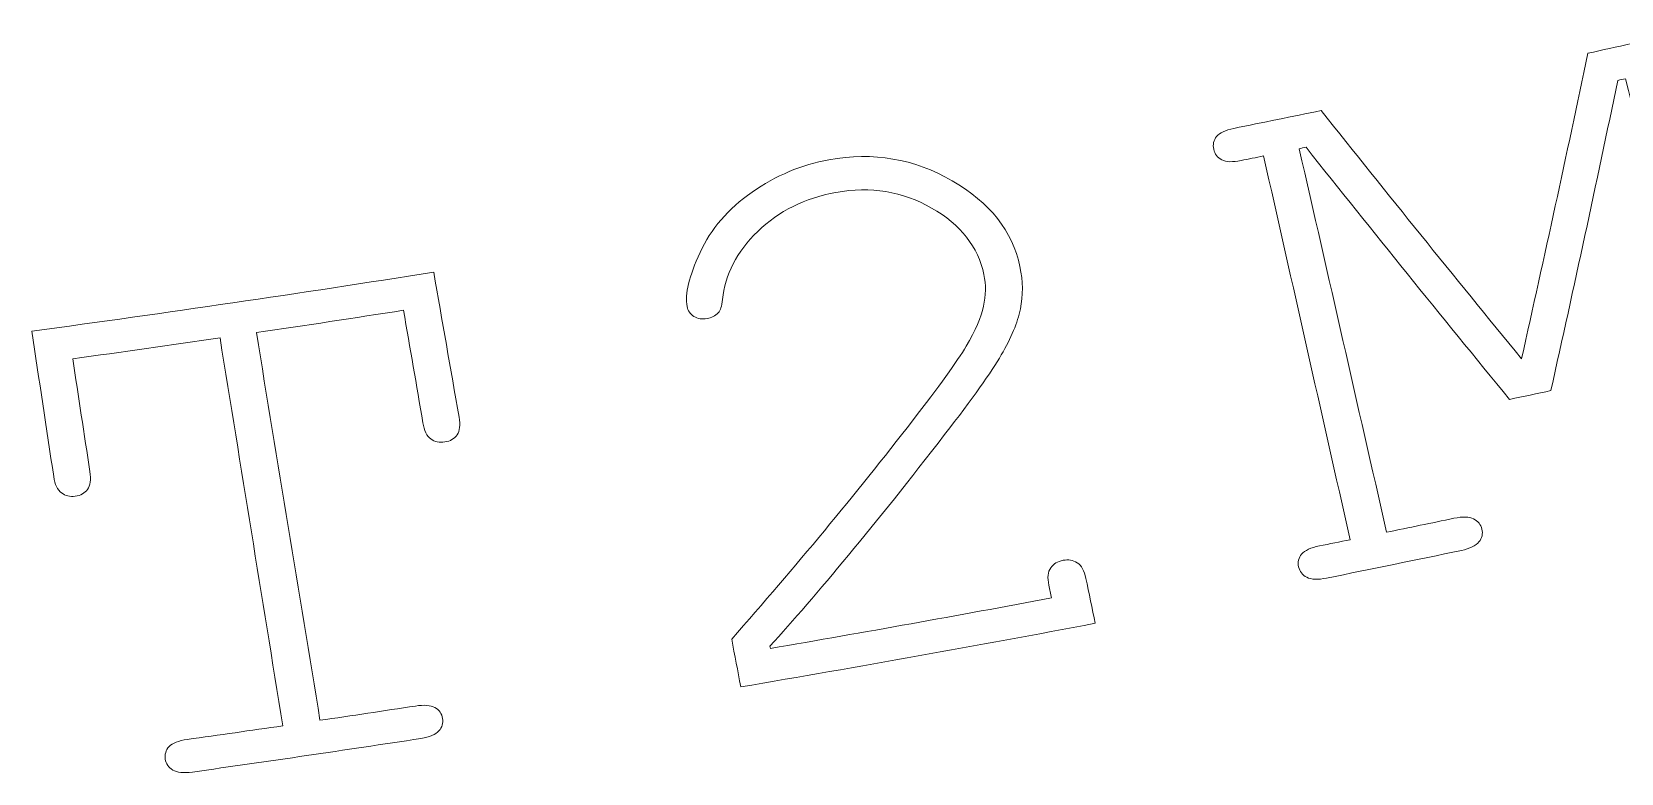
# Model space of a CAD drawing. Header units: millimetres. Extents: x 303.9 to 374.2, y -244.7 to -222.4.
# Drawn here: x 345.076 to 348.984, y -233.16 to -231.336 of the extents above; entities that cross this region are included whole.
import ezdxf

# ---------------------------------------------------------------- set-up
doc = ezdxf.new("R2010")
doc.units = ezdxf.units.MM
doc.header["$MEASUREMENT"] = 0
doc.layers.add('Bottom', color=7, linetype='Continuous', lineweight=0)

# ---------------------------------------------------------------- blocks, each defined once
blk = doc.blocks.new('Block_0')
at = {"layer": 'Bottom', "color": 18, "lineweight": 18, "true_color": 0x000000}
for points, knots in [([(348.8108, -232.2191), (348.777, -232.2264), (348.7431, -232.2336), (348.7092, -232.2409), (348.5406, -232.035), (348.3737, -231.8282), (348.2088, -231.6206), (348.2032, -231.6217), (348.1977, -231.6229), (348.1921, -231.6241), (348.2638, -231.9386), (348.3354, -232.2531), (348.4071, -232.5676), (348.4622, -232.5563), (348.5173, -232.5448), (348.5725, -232.5333), (348.5939, -232.5288), (348.61, -232.5294), (348.6208, -232.5344), (348.6319, -232.5401), (348.6386, -232.5485), (348.6414, -232.5603), (348.644, -232.5716), (348.6418, -232.582), (348.6341, -232.5914), (348.6265, -232.601), (348.612, -232.6078), (348.5908, -232.6124), (348.4804, -232.6354), (348.3699, -232.6581), (348.2594, -232.6804), (348.238, -232.6847), (348.222, -232.6841), (348.2108, -232.6784), (348.1998, -232.6728), (348.1932, -232.6643), (348.1906, -232.6529), (348.1881, -232.641), (348.1906, -232.6306), (348.1981, -232.6212), (348.2058, -232.6124), (348.2204, -232.6055), (348.2417, -232.6013), (348.2669, -232.5962), (348.2922, -232.591), (348.3174, -232.5859), (348.2464, -232.2713), (348.1755, -231.9566), (348.1044, -231.642), (348.086, -231.6457), (348.0675, -231.6494), (348.0491, -231.6532), (348.0283, -231.6573), (348.0125, -231.657), (348.0018, -231.6516), (347.9914, -231.6461), (347.9844, -231.6374), (347.9818, -231.6254), (347.9792, -231.6135), (347.9816, -231.6032), (347.9889, -231.5938), (347.9963, -231.5851), (348.0104, -231.5783), (348.0314, -231.5741), (348.1029, -231.5596), (348.1744, -231.5449), (348.2459, -231.5302), (348.4084, -231.7344), (348.5727, -231.938), (348.7387, -232.1407), (348.795, -231.8903), (348.8494, -231.6397), (348.9019, -231.3893), (348.9732, -231.3735), (349.0444, -231.3574), (349.1157, -231.3413), (349.1371, -231.3364), (349.1531, -231.3366), (349.164, -231.3415), (349.1747, -231.347), (349.1817, -231.3553), (349.1848, -231.3671), (349.1877, -231.3791), (349.186, -231.3896), (349.1785, -231.3989), (349.1712, -231.408), (349.1568, -231.415), (349.1355, -231.42), (349.1174, -231.424), (349.0995, -231.4282), (349.0815, -231.4322), (349.1599, -231.7453), (349.2384, -232.0583), (349.3168, -232.3714), (349.3416, -232.3658), (349.3664, -232.3602), (349.3913, -232.3545), (349.4134, -232.3495), (349.4297, -232.3496), (349.4407, -232.3544), (349.4517, -232.3598), (349.4589, -232.3682), (349.4618, -232.38), (349.4647, -232.3913), (349.4624, -232.4016), (349.4551, -232.4112), (349.4477, -232.4208), (349.4332, -232.4281), (349.4111, -232.4332), (349.3014, -232.4582), (349.1916, -232.4827), (349.0818, -232.5069), (349.0604, -232.5115), (349.0441, -232.5112), (349.0328, -232.5058), (349.021, -232.5005), (349.0141, -232.492), (349.0115, -232.4808), (349.0087, -232.4689), (349.0109, -232.4585), (349.0183, -232.449), (349.0257, -232.4401), (349.0405, -232.433), (349.0626, -232.4281), (349.1175, -232.416), (349.1725, -232.4038), (349.2275, -232.3915), (349.1497, -232.0783), (349.0719, -231.7651), (348.9941, -231.4519), (348.9879, -231.4533), (348.9816, -231.4547), (348.9754, -231.456), (348.9225, -231.7104), (348.8676, -231.9647), (348.8108, -232.2191)], [0, 0, 0, 0, 1, 1, 1, 2, 2, 2, 3, 3, 3, 4, 4, 4, 5, 5, 5, 6, 6, 6, 7, 7, 7, 8, 8, 8, 9, 9, 9, 10, 10, 10, 11, 11, 11, 12, 12, 12, 13, 13, 13, 14, 14, 14, 15, 15, 15, 16, 16, 16, 17, 17, 17, 18, 18, 18, 19, 19, 19, 20, 20, 20, 21, 21, 21, 22, 22, 22, 23, 23, 23, 24, 24, 24, 25, 25, 25, 26, 26, 26, 27, 27, 27, 28, 28, 28, 29, 29, 29, 30, 30, 30, 31, 31, 31, 32, 32, 32, 33, 33, 33, 34, 34, 34, 35, 35, 35, 36, 36, 36, 37, 37, 37, 38, 38, 38, 39, 39, 39, 40, 40, 40, 41, 41, 41, 42, 42, 42, 43, 43, 43, 44, 44, 44, 45, 45, 45, 45]), ([(346.8919, -232.8534), (347.1226, -232.8138), (347.353, -232.7724), (347.5831, -232.7293), (347.5809, -232.719), (347.5788, -232.7085), (347.5766, -232.6981), (347.5726, -232.6793), (347.5742, -232.6649), (347.581, -232.6551), (347.5878, -232.6453), (347.598, -232.6391), (347.6116, -232.6366), (347.6244, -232.6342), (347.6358, -232.6363), (347.6462, -232.6428), (347.6566, -232.6494), (347.6636, -232.6621), (347.6675, -232.681), (347.6753, -232.7179), (347.6829, -232.7547), (347.6907, -232.7916), (347.4006, -232.8465), (347.11, -232.8986), (346.819, -232.9481), (346.8116, -232.9089), (346.8042, -232.8697), (346.7968, -232.8305), (346.9524, -232.6539), (347.1005, -232.4751), (347.241, -232.2938), (347.3065, -232.2092), (347.3506, -232.1478), (347.3734, -232.1096), (347.3961, -232.0714), (347.4104, -232.0389), (347.4159, -232.0117), (347.4219, -231.985), (347.422, -231.959), (347.4168, -231.9336), (347.4027, -231.8655), (347.3598, -231.8111), (347.2884, -231.77), (347.2172, -231.729), (347.1386, -231.7162), (347.0529, -231.7316), (346.9765, -231.7455), (346.9124, -231.7771), (346.8608, -231.8275), (346.8092, -231.8777), (346.78, -231.9336), (346.774, -231.9954), (346.7725, -232.0112), (346.7692, -232.0221), (346.7638, -232.0275), (346.7565, -232.0352), (346.7473, -232.0401), (346.7361, -232.0421), (346.7241, -232.0441), (346.7134, -232.0424), (346.7039, -232.0365), (346.6946, -232.0307), (346.689, -232.0224), (346.687, -232.0123), (346.6813, -231.9817), (346.6918, -231.9378), (346.7189, -231.8795), (346.7451, -231.8214), (346.7882, -231.772), (346.8467, -231.731), (346.9055, -231.69), (346.9685, -231.6635), (347.0358, -231.6513), (347.145, -231.6316), (347.2457, -231.6488), (347.3386, -231.7027), (347.4316, -231.7569), (347.4874, -231.827), (347.5055, -231.914), (347.513, -231.9505), (347.5135, -231.9855), (347.5066, -232.0182), (347.4998, -232.0516), (347.4839, -232.0894), (347.4597, -232.1312), (347.435, -232.1739), (347.3888, -232.2389), (347.3203, -232.3274), (347.1484, -232.55), (347.0045, -232.7231), (346.8909, -232.8477), (346.8913, -232.8496), (346.8916, -232.8515), (346.8919, -232.8534)], [0, 0, 0, 0, 1, 1, 1, 2, 2, 2, 3, 3, 3, 4, 4, 4, 5, 5, 5, 6, 6, 6, 7, 7, 7, 8, 8, 8, 9, 9, 9, 10, 10, 10, 11, 11, 11, 12, 12, 12, 13, 13, 13, 14, 14, 14, 15, 15, 15, 16, 16, 16, 17, 17, 17, 18, 18, 18, 19, 19, 19, 20, 20, 20, 21, 21, 21, 22, 22, 22, 23, 23, 23, 24, 24, 24, 25, 25, 25, 26, 26, 26, 27, 27, 27, 28, 28, 28, 29, 29, 29, 30, 30, 30, 31, 31, 31, 31]), ([(345.6281, -232.0765), (345.6802, -232.3944), (345.7324, -232.7124), (345.7845, -233.0303), (345.8627, -233.0188), (345.9409, -233.0071), (346.019, -232.9951), (346.0405, -232.9918), (346.0565, -232.9933), (346.0671, -232.9988), (346.0775, -233.0052), (346.084, -233.0137), (346.0861, -233.0258), (346.0879, -233.0371), (346.0849, -233.0476), (346.0769, -233.0565), (346.069, -233.0655), (346.0541, -233.0718), (346.0326, -233.075), (345.8454, -233.1036), (345.6581, -233.1311), (345.4707, -233.1575), (345.4491, -233.1604), (345.4331, -233.1589), (345.4226, -233.1525), (345.4119, -233.1461), (345.4059, -233.1374), (345.4041, -233.1259), (345.4024, -233.1141), (345.4052, -233.1036), (345.4136, -233.0947), (345.4217, -233.0865), (345.437, -233.0804), (345.4582, -233.0774), (345.5365, -233.0664), (345.6148, -233.0552), (345.693, -233.0438), (345.6416, -232.7257), (345.5901, -232.4076), (345.5387, -232.0896), (345.418, -232.1072), (345.2973, -232.1243), (345.1765, -232.141), (345.1906, -232.2334), (345.2047, -232.3259), (345.2189, -232.4184), (345.2219, -232.4381), (345.2198, -232.4526), (345.2129, -232.4621), (345.206, -232.4715), (345.1961, -232.477), (345.1826, -232.4789), (345.1699, -232.4807), (345.1587, -232.478), (345.1489, -232.4708), (345.1391, -232.4637), (345.1328, -232.4503), (345.1298, -232.4306), (345.1118, -232.3114), (345.0939, -232.1921), (345.0759, -232.0729), (345.4057, -232.0282), (345.7352, -231.9798), (346.0642, -231.9279), (346.0849, -232.0467), (346.1057, -232.1655), (346.1265, -232.2843), (346.1299, -232.3039), (346.1281, -232.3185), (346.1219, -232.328), (346.1148, -232.3376), (346.1049, -232.3434), (346.0915, -232.3455), (346.078, -232.3475), (346.0665, -232.3451), (346.0569, -232.3382), (346.0474, -232.3313), (346.0409, -232.3178), (346.0377, -232.2982), (346.0217, -232.206), (346.0058, -232.1138), (345.9899, -232.0216), (345.8694, -232.0404), (345.7488, -232.0587), (345.6281, -232.0765)], [0, 0, 0, 0, 1, 1, 1, 2, 2, 2, 3, 3, 3, 4, 4, 4, 5, 5, 5, 6, 6, 6, 7, 7, 7, 8, 8, 8, 9, 9, 9, 10, 10, 10, 11, 11, 11, 12, 12, 12, 13, 13, 13, 14, 14, 14, 15, 15, 15, 16, 16, 16, 17, 17, 17, 18, 18, 18, 19, 19, 19, 20, 20, 20, 21, 21, 21, 22, 22, 22, 23, 23, 23, 24, 24, 24, 25, 25, 25, 26, 26, 26, 27, 27, 27, 28, 28, 28, 28])]:
    blk.add_open_spline(points, degree=3, knots=knots, dxfattribs=at)

msp = doc.modelspace()

# ---------------------------------------------------------------- block references
at = {"layer": 'Bottom'}
msp.add_blockref('Block_0', (0, 0), dxfattribs=at)

doc.saveas('drawing.dxf')
